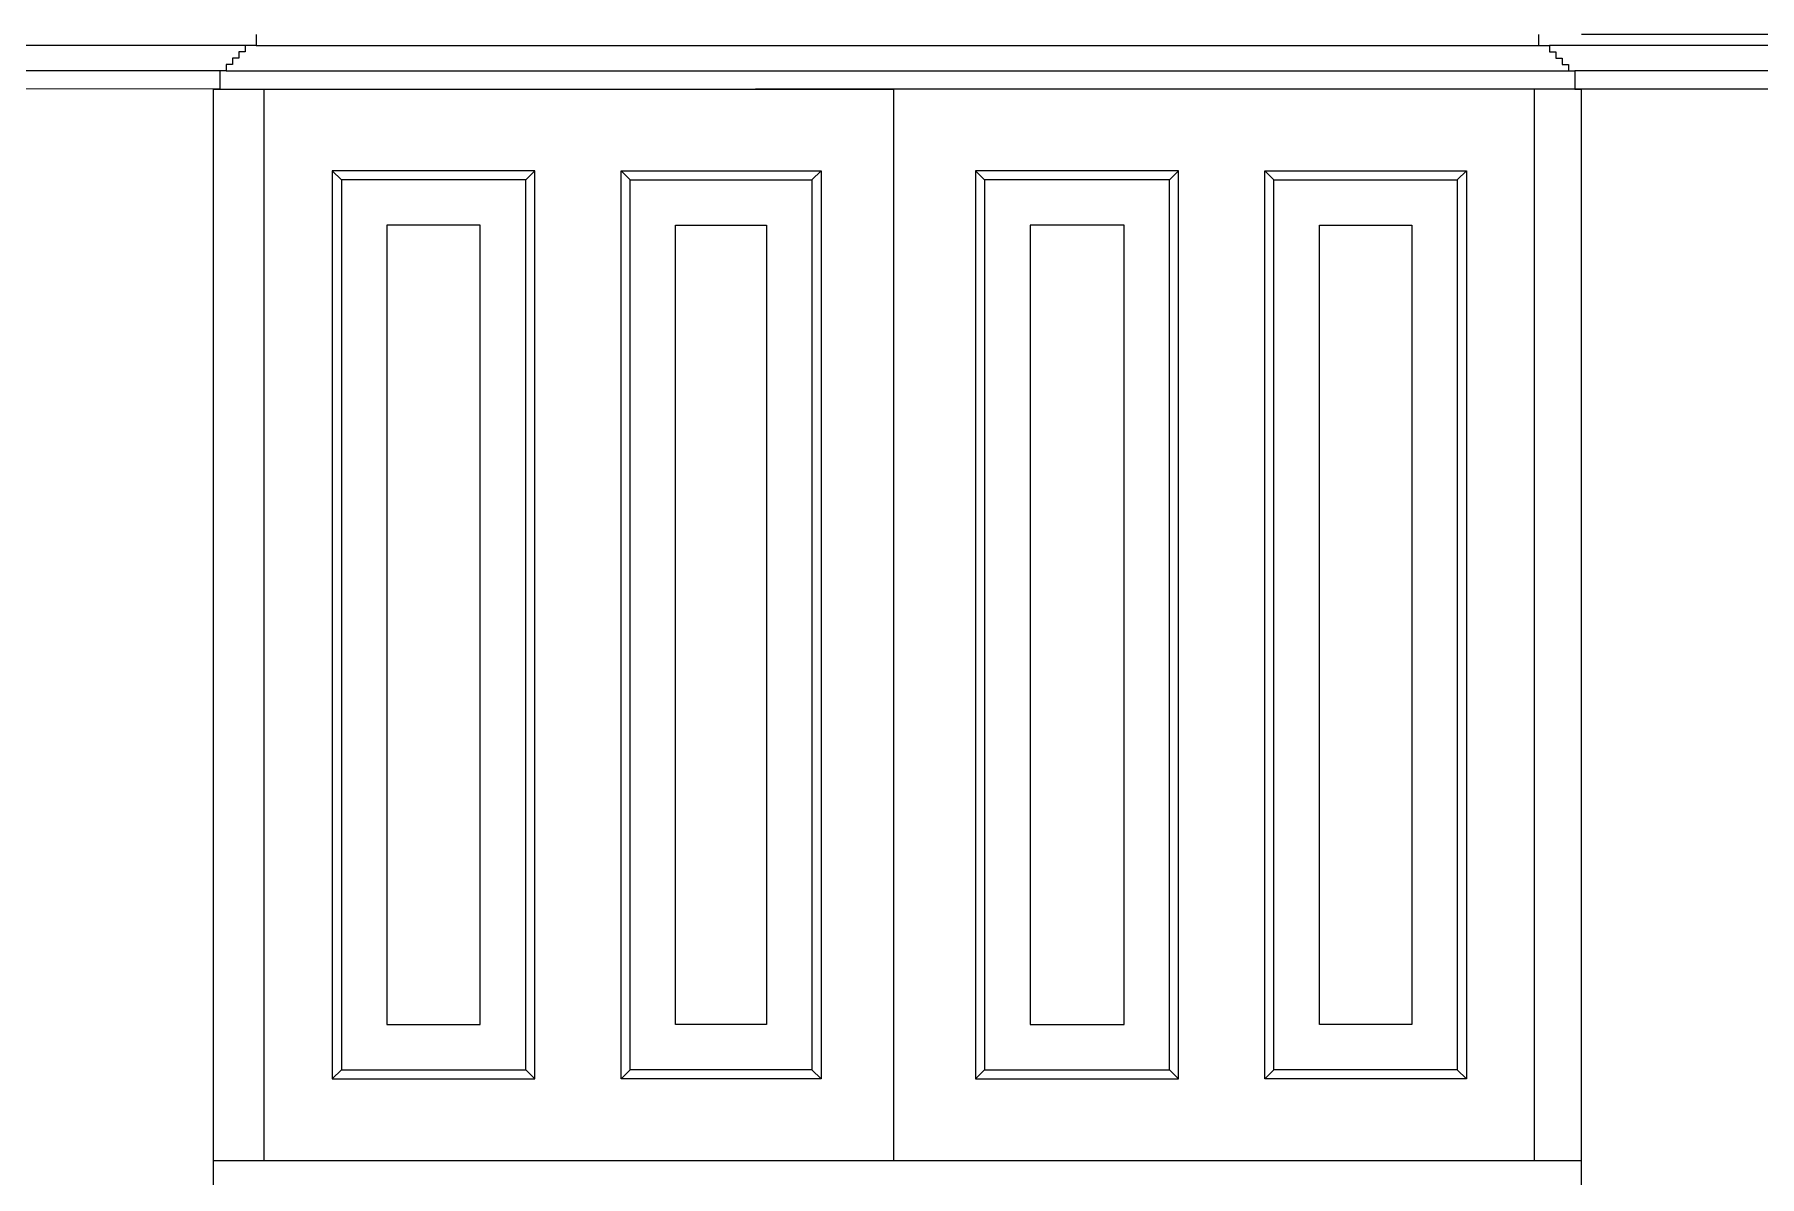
# Model space of a CAD drawing. Extents: x -43 to 90, y 6 to 81.
# Drawn here: x 34.331 to 36.229, y 64.025 to 65.282 of the extents above; entities that cross this region are included whole.
import ezdxf

# ---------------------------------------------------------------- set-up
doc = ezdxf.new("R2010")
doc.units = 0
doc.header["$LTSCALE"] = 0.1
doc.header["$MEASUREMENT"] = 0
doc.layers.add('visto', color=9, linetype='CONTINUOUS')

msp = doc.modelspace()

# ---------------------------------------------------------------- linework, layer by layer
at = {"layer": 'visto'}
for p, q in [((35.9861, 65.2821), (35.9861, 65.2701)), ((38.7382, 65.2821), (36.0331, 65.2821)), ((34.5627, 65.2701), (32.7697, 65.2702)), ((34.5747, 65.2701), (35.9861, 65.2701)), ((34.5754, 65.2701), (35.9861, 65.2701)), ((35.9861, 65.2701), (35.9981, 65.2701)), ((35.9981, 65.2701), (35.9981, 65.2631)), ((38.7629, 65.2701), (35.9981, 65.2701)), ((35.9981, 65.2631), (36.0051, 65.2631)), ((36.0051, 65.2631), (36.0051, 65.2561)), ((36.0051, 65.2561), (36.0121, 65.2561)), ((36.0121, 65.2561), (36.0121, 65.2491)), ((34.5347, 65.2421), (32.7697, 65.2422)), ((34.5417, 65.2421), (36.0191, 65.2421)), ((36.0121, 65.2491), (36.0191, 65.2491)), ((36.0191, 65.2491), (36.0191, 65.2421)), ((36.0191, 65.2421), (36.0261, 65.2421)), ((36.0261, 65.2421), (36.0261, 65.2221)), ((38.7407, 65.2421), (36.0261, 65.2421)), ((34.5277, 65.2221), (32.7697, 65.2222)), ((34.5277, 61.6891), (34.5277, 65.2221)), ((34.5277, 65.2221), (35.1242, 65.2221)), ((34.5354, 65.2221), (35.2763, 65.2221)), ((34.5834, 64.0421), (34.5834, 65.2221)), ((36.0331, 65.2221), (35.1242, 65.2221)), ((35.2763, 64.0421), (35.2763, 65.2221)), ((35.2763, 64.0421), (35.2763, 65.2221)), ((36.0261, 65.2221), (35.2763, 65.2221)), ((35.9816, 64.0421), (35.9816, 65.2221)), ((36.0261, 65.2221), (36.0331, 65.2221)), ((38.7284, 65.2221), (36.0261, 65.2221)), ((36.0331, 61.6441), (36.0331, 65.2221)), ((36.0331, 61.6791), (36.0331, 65.2217)), ((34.6684, 65.1221), (34.6584, 65.1321)), ((34.8713, 65.1221), (34.8813, 65.1321)), ((34.9863, 65.1221), (34.9763, 65.1321)), ((35.1863, 65.1221), (35.1963, 65.1321)), ((35.3763, 65.1221), (35.3663, 65.1321)), ((35.5798, 65.1221), (35.5898, 65.1321)), ((35.6948, 65.1221), (35.6848, 65.1321)), ((35.8966, 65.1221), (35.9066, 65.1321)), ((34.6584, 64.1321), (34.6684, 64.1421)), ((34.8713, 64.1421), (34.8813, 64.1321)), ((34.9863, 64.1421), (34.9763, 64.1321)), ((35.1863, 64.1421), (35.1963, 64.1321)), ((35.3763, 64.1421), (35.3663, 64.1321)), ((35.5798, 64.1421), (35.5898, 64.1321)), ((35.6948, 64.1421), (35.6848, 64.1321)), ((35.8966, 64.1421), (35.9066, 64.1321)), ((34.5277, 64.0421), (36.0331, 64.0421))]:
    msp.add_line(p, q, dxfattribs=at)
msp.add_lwpolyline([(34.5747, 65.2821), (34.5747, 65.2701), (34.5627, 65.2701), (34.5627, 65.2631), (34.5557, 65.2631), (34.5557, 65.2561), (34.5487, 65.2561), (34.5487, 65.2491), (34.5417, 65.2491), (34.5417, 65.2421), (34.5347, 65.2421), (34.5347, 65.2221), (34.5277, 65.2221)], dxfattribs=at)
for points in [[(34.8813, 65.1321), (34.6584, 65.1321), (34.6584, 64.1321), (34.8813, 64.1321)], [(34.8713, 65.1221), (34.6684, 65.1221), (34.6684, 64.1421), (34.8713, 64.1421)], [(34.9763, 65.1321), (35.1963, 65.1321), (35.1963, 64.1321), (34.9763, 64.1321)], [(34.9863, 65.1221), (35.1863, 65.1221), (35.1863, 64.1421), (34.9863, 64.1421)], [(35.5898, 65.1321), (35.3663, 65.1321), (35.3663, 64.1321), (35.5898, 64.1321)], [(35.5798, 65.1221), (35.3763, 65.1221), (35.3763, 64.1421), (35.5798, 64.1421)], [(35.6848, 65.1321), (35.9066, 65.1321), (35.9066, 64.1321), (35.6848, 64.1321)], [(35.6948, 65.1221), (35.8966, 65.1221), (35.8966, 64.1421), (35.6948, 64.1421)], [(34.8213, 65.0721), (34.7184, 65.0721), (34.7184, 64.1921), (34.8213, 64.1921)], [(35.0363, 65.0721), (35.1363, 65.0721), (35.1363, 64.1921), (35.0363, 64.1921)], [(35.5298, 65.0721), (35.4263, 65.0721), (35.4263, 64.1921), (35.5298, 64.1921)], [(35.7448, 65.0721), (35.8466, 65.0721), (35.8466, 64.1921), (35.7448, 64.1921)]]:
    msp.add_lwpolyline(points, close=True, dxfattribs=at)

doc.saveas('drawing.dxf')
